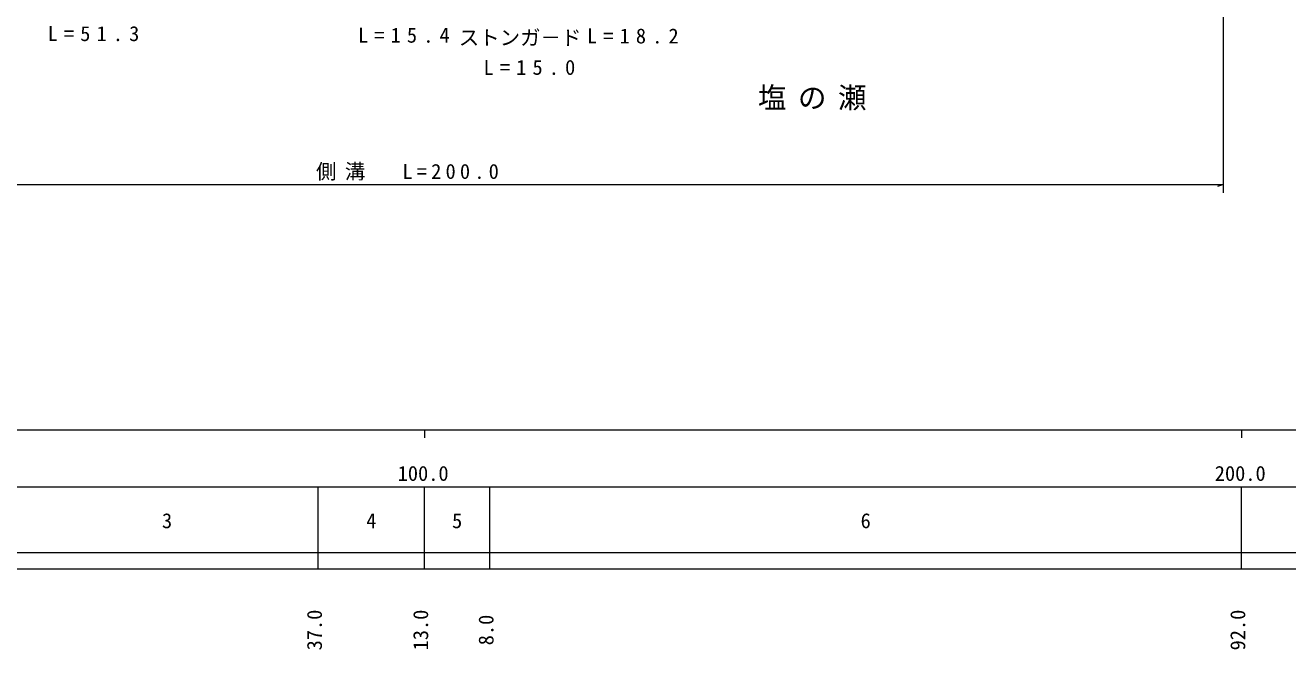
# Model space of a CAD drawing. Units: millimetres, scale not verified. Extents: x 40000 to 680000, y -32072 to 380000.
# Drawn here: x 119143 to 273651, y 178080 to 254500 of the extents above; entities that cross this region are included whole.
import ezdxf
from ezdxf.enums import TextEntityAlignment as Align

# ---------------------------------------------------------------- set-up
doc = ezdxf.new("R2010")
doc.units = ezdxf.units.MM
doc.header["$LTSCALE"] = 1000
doc.layers.add('S-BGD', color=7, linetype='Continuous', lineweight=13)
doc.layers.add('S-BGD-HTXT', color=7, linetype='Continuous', lineweight=13)
doc.styles.add('ＭＳ ゴシック', font='')
doc.styles.get('ＭＳ ゴシック').set_extended_font_data('MS Gothic')

msp = doc.modelspace()

# ---------------------------------------------------------------- linework, layer by layer
at = {"layer": 'S-BGD'}
for p, q in [((265797, 233996), (265797, 257967)), ((66536, 234996), (265797, 234996)), ((265797, 234996), (265047, 234780))]:
    msp.add_line(p, q, dxfattribs=at)
at = {"layer": 'S-BGD-HTXT'}
for p, q in [((40000, 205000), (579000, 205000)), ((168000, 205000), (168000, 204000)), ((268000, 205000), (268000, 204000)), ((68000, 198000), (579000, 198000)), ((155000, 188000), (155000, 198000)), ((168000, 188000), (168000, 198000)), ((176000, 188000), (176000, 198000)), ((268000, 188000), (268000, 198000)), ((40000, 190000), (579000, 190000)), ((40000, 188000), (579000, 188000))]:
    msp.add_line(p, q, dxfattribs=at)

# ---------------------------------------------------------------- texts
at = {"layer": 'S-BGD', "style": 'ＭＳ ゴシック'}
msp.add_text('ストンガ－ド', height=1833, dxfattribs=at).set_placement((172203, 251521), align=Align.BOTTOM_LEFT)
at = {"layer": 'S-BGD', "attachment_point": 7, "style": 'ＭＳ ゴシック'}
for s, insert, char_height in [('\\T1.6;L=51.3', (121879, 252531), 1833), ('\\T1.6;L=15.4', (159864, 252338), 1833), ('\\T1.6;L=18.2', (187886, 252245), 1833), ('\\T1.6;L=15.0', (175232, 248402), 1833), ('\\T1.4;塩の瀬', (208802, 244072), 2566), ('\\T1.41;側溝\u3000L=200.0', (154729, 235496), 1833)]:
    msp.add_mtext(s, dxfattribs=dict(at, insert=insert, char_height=char_height))
at = {"layer": 'S-BGD-HTXT', "style": 'ＭＳ ゴシック'}
for s, p in [('100.0', (164719, 198195)), ('200.0', (264719, 198195)), ('3', (135875, 192405)), ('4', (160875, 192405)), ('5', (171375, 192405)), ('6', (221375, 192405))]:
    msp.add_text(s, height=1833, dxfattribs=at).set_placement(p, align=Align.BOTTOM_LEFT)
for s, p in [('37.0', (156000, 178000)), ('13.0', (169000, 178000)), ('92.0', (269000, 178000)), ('8.0', (177000, 178625))]:
    msp.add_text(s, height=1833, rotation=90, dxfattribs=at).set_placement(p, align=Align.BOTTOM_LEFT)

doc.saveas('drawing.dxf')
